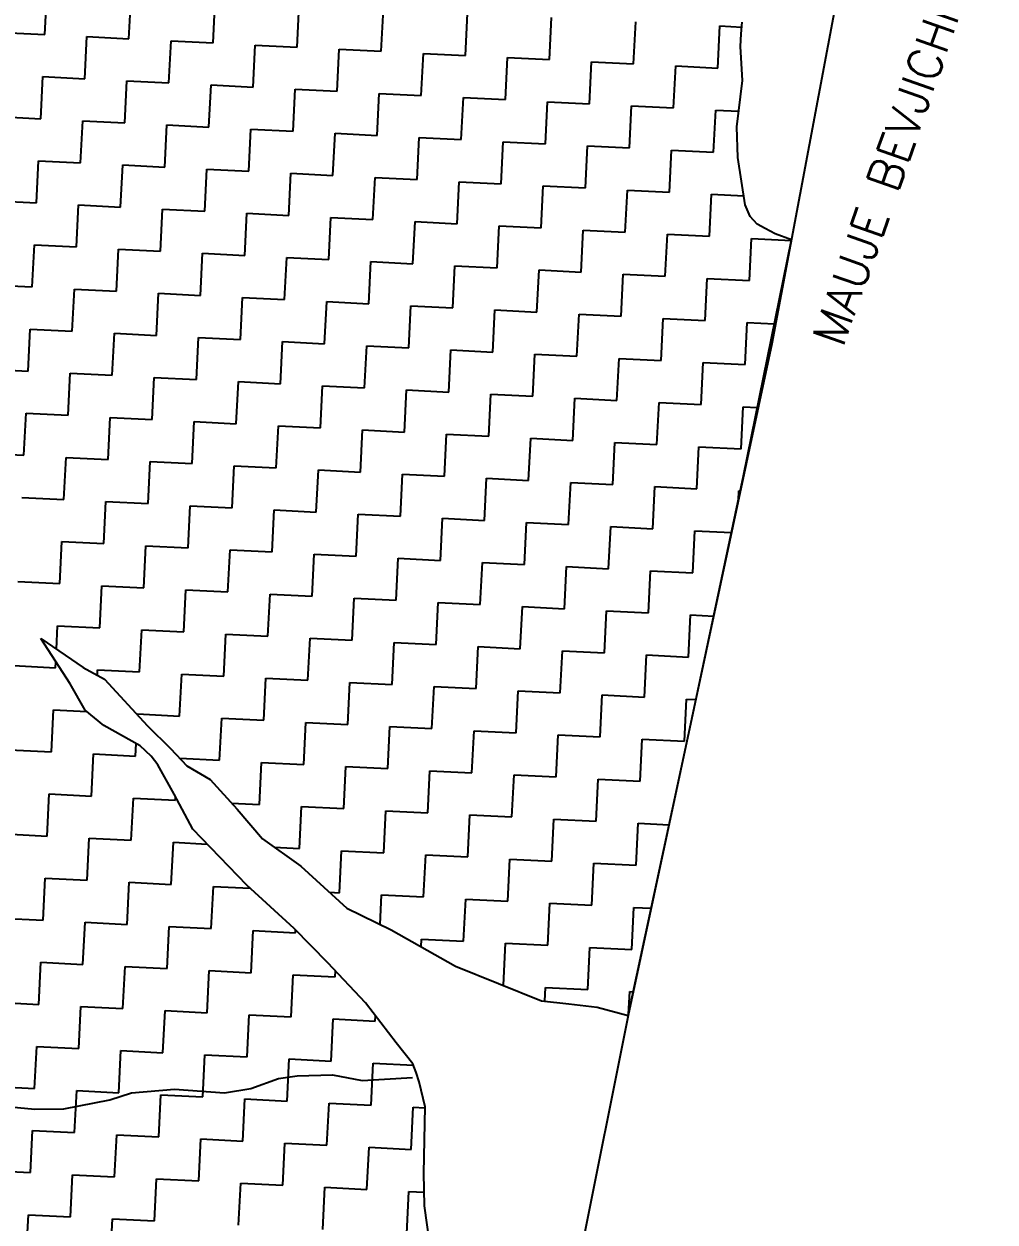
# Model space of a CAD drawing. Header units: metres. Extents: x 263404 to 269468, y 2224335 to 2228035.
# Drawn here: x 269019.8 to 269381.8, y 2225326.5 to 2225772.9 of the extents above; entities that cross this region are included whole.
import ezdxf

# ---------------------------------------------------------------- set-up
doc = ezdxf.new("R2010")
doc.units = ezdxf.units.M
doc.header["$LTSCALE"] = 0.3
for name, color, linetype in [('LINE_WATER', 4, 'Continuous'), ('POLY_HATCH', 12, 'Continuous'), ('TEXT_MAPOUT', 7, 'Continuous'), ('V_BOUND_LINE', 7, 'Continuous')]:
    doc.layers.add(name, color=color, linetype=linetype)
doc.styles.get("Standard").update_dxf_attribs({"font": 'simplex.shx'})

msp = doc.modelspace()

# ---------------------------------------------------------------- linework, layer by layer
at = {"layer": 'LINE_WATER'}
for p, q in [((269104.43, 2225376.34), (269114.67, 2225380)), ((269114.67, 2225380), (269121.66, 2225381.03)), ((269121.66, 2225381.03), (269134.86, 2225381.42)), ((269134.86, 2225381.42), (269145.85, 2225379.31)), ((269145.85, 2225379.31), (269164.64, 2225380.46)), ((269059.95, 2225374.74), (269075.97, 2225376.02)), ((269075.97, 2225376.02), (269094.64, 2225374.75)), ((269094.64, 2225374.75), (269104.43, 2225376.34)), ((269034.67, 2225368.72), (269051.84, 2225372.02)), ((269051.84, 2225372.02), (269059.95, 2225374.74)), ((269002.86, 2225370.64), (269023.91, 2225368.56)), ((269023.91, 2225368.56), (269034.67, 2225368.72))]:
    msp.add_line(p, q, dxfattribs=at)
at = {"layer": 'POLY_HATCH', "linetype": 'Continuous'}
for p, q in [((269027.62, 2225769), (269028.4, 2225784.67)), ((269058.97, 2225767.44), (269059.75, 2225783.12)), ((269090.33, 2225765.88), (269091.1, 2225781.56)), ((269121.68, 2225764.32), (269122.46, 2225780)), ((269153.03, 2225762.76), (269153.81, 2225778.44)), ((269184.39, 2225761.21), (269185.16, 2225776.88)), ((269215.74, 2225759.65), (269216.52, 2225775.33)), ((269247.09, 2225758.09), (269247.87, 2225773.77)), ((269011.94, 2225769.78), (269027.62, 2225769)), ((269042.52, 2225752.54), (269043.3, 2225768.22)), ((269043.3, 2225768.22), (269058.97, 2225767.44)), ((269278.44, 2225756.53), (269279.22, 2225772.21)), ((269279.22, 2225772.21), (269287.39, 2225771.8)), ((269073.87, 2225750.98), (269074.65, 2225766.66)), ((269074.65, 2225766.66), (269090.33, 2225765.88)), ((269105.22, 2225749.43), (269106, 2225765.1)), ((269106, 2225765.1), (269121.68, 2225764.32)), ((269136.58, 2225747.87), (269137.36, 2225763.54)), ((269137.36, 2225763.54), (269153.03, 2225762.76)), ((269167.93, 2225746.31), (269168.71, 2225761.99)), ((269168.71, 2225761.99), (269184.39, 2225761.21)), ((269199.28, 2225744.75), (269200.06, 2225760.43)), ((269200.06, 2225760.43), (269215.74, 2225759.65)), ((269230.64, 2225743.19), (269231.41, 2225758.87)), ((269231.41, 2225758.87), (269247.09, 2225758.09)), ((269261.99, 2225741.63), (269262.77, 2225757.31)), ((269262.77, 2225757.31), (269278.44, 2225756.53)), ((269026.06, 2225737.64), (269026.84, 2225753.32)), ((269026.84, 2225753.32), (269042.52, 2225752.54)), ((269057.41, 2225736.09), (269058.19, 2225751.76)), ((269058.19, 2225751.76), (269073.87, 2225750.98)), ((269088.77, 2225734.53), (269089.55, 2225750.2)), ((269089.55, 2225750.2), (269105.22, 2225749.43)), ((269120.12, 2225732.97), (269120.9, 2225748.65)), ((269120.9, 2225748.65), (269136.58, 2225747.87)), ((269151.47, 2225731.41), (269152.25, 2225747.09)), ((269152.25, 2225747.09), (269167.93, 2225746.31)), ((269182.83, 2225729.85), (269183.61, 2225745.53)), ((269183.61, 2225745.53), (269199.28, 2225744.75)), ((269214.18, 2225728.3), (269214.96, 2225743.97)), ((269214.96, 2225743.97), (269230.64, 2225743.19)), ((269245.53, 2225726.74), (269246.31, 2225742.41)), ((269246.31, 2225742.41), (269261.99, 2225741.63)), ((269010.38, 2225738.42), (269026.06, 2225737.64)), ((269040.96, 2225721.19), (269041.74, 2225736.87)), ((269041.74, 2225736.87), (269057.41, 2225736.09)), ((269276.89, 2225725.18), (269277.67, 2225740.86)), ((269277.67, 2225740.86), (269286.26, 2225740.43)), ((269072.31, 2225719.63), (269073.09, 2225735.31)), ((269073.09, 2225735.31), (269088.77, 2225734.53)), ((269103.67, 2225718.07), (269104.44, 2225733.75)), ((269104.44, 2225733.75), (269120.12, 2225732.97)), ((269135.02, 2225716.51), (269135.8, 2225732.19)), ((269135.8, 2225732.19), (269151.47, 2225731.41)), ((269166.37, 2225714.96), (269167.15, 2225730.63)), ((269167.15, 2225730.63), (269182.83, 2225729.85)), ((269197.72, 2225713.4), (269198.5, 2225729.07)), ((269198.5, 2225729.07), (269214.18, 2225728.3)), ((269229.08, 2225711.84), (269229.86, 2225727.52)), ((269229.86, 2225727.52), (269245.53, 2225726.74)), ((269260.43, 2225710.28), (269261.21, 2225725.96)), ((269261.21, 2225725.96), (269276.89, 2225725.18)), ((269024.5, 2225706.29), (269025.28, 2225721.97)), ((269025.28, 2225721.97), (269040.96, 2225721.19)), ((269055.86, 2225704.73), (269056.64, 2225720.41)), ((269056.64, 2225720.41), (269072.31, 2225719.63)), ((269087.21, 2225703.17), (269087.99, 2225718.85)), ((269087.99, 2225718.85), (269103.67, 2225718.07)), ((269118.56, 2225701.62), (269119.34, 2225717.29)), ((269119.34, 2225717.29), (269135.02, 2225716.51)), ((269149.92, 2225700.06), (269150.69, 2225715.74)), ((269150.69, 2225715.74), (269166.37, 2225714.96)), ((269181.27, 2225698.5), (269182.05, 2225714.18)), ((269182.05, 2225714.18), (269197.72, 2225713.4)), ((269212.62, 2225696.94), (269213.4, 2225712.62)), ((269213.4, 2225712.62), (269229.08, 2225711.84)), ((269243.97, 2225695.38), (269244.75, 2225711.06)), ((269244.75, 2225711.06), (269260.43, 2225710.28)), ((269008.83, 2225707.07), (269024.5, 2225706.29)), ((269275.33, 2225693.83), (269276.11, 2225709.5)), ((269276.11, 2225709.5), (269288.12, 2225708.91)), ((269039.4, 2225689.84), (269040.18, 2225705.51)), ((269040.18, 2225705.51), (269055.86, 2225704.73)), ((269070.75, 2225688.28), (269071.53, 2225703.95)), ((269071.53, 2225703.95), (269087.21, 2225703.17)), ((269102.11, 2225686.72), (269102.89, 2225702.4)), ((269102.89, 2225702.4), (269118.56, 2225701.62)), ((269133.46, 2225685.16), (269134.24, 2225700.84)), ((269134.24, 2225700.84), (269149.92, 2225700.06)), ((269164.81, 2225683.6), (269165.59, 2225699.28)), ((269165.59, 2225699.28), (269181.27, 2225698.5)), ((269196.17, 2225682.04), (269196.95, 2225697.72)), ((269196.95, 2225697.72), (269212.62, 2225696.94)), ((269227.52, 2225680.49), (269228.3, 2225696.16)), ((269228.3, 2225696.16), (269243.97, 2225695.38)), ((269258.87, 2225678.93), (269259.65, 2225694.61)), ((269259.65, 2225694.61), (269275.33, 2225693.83)), ((269290.23, 2225677.37), (269291, 2225693.05)), ((269291, 2225693.05), (269305.87, 2225692.31)), ((269022.95, 2225674.94), (269023.72, 2225690.61)), ((269023.72, 2225690.61), (269039.4, 2225689.84)), ((269054.3, 2225673.38), (269055.08, 2225689.06)), ((269055.08, 2225689.06), (269070.75, 2225688.28)), ((269085.65, 2225671.82), (269086.43, 2225687.5)), ((269086.43, 2225687.5), (269102.11, 2225686.72)), ((269117, 2225670.26), (269117.78, 2225685.94)), ((269117.78, 2225685.94), (269133.46, 2225685.16)), ((269148.36, 2225668.71), (269149.14, 2225684.38)), ((269149.14, 2225684.38), (269164.81, 2225683.6)), ((269179.71, 2225667.15), (269180.49, 2225682.82)), ((269180.49, 2225682.82), (269196.17, 2225682.04)), ((269211.06, 2225665.59), (269211.84, 2225681.27)), ((269211.84, 2225681.27), (269227.52, 2225680.49)), ((269242.42, 2225664.03), (269243.2, 2225679.71)), ((269243.2, 2225679.71), (269258.87, 2225678.93)), ((269007.27, 2225675.72), (269022.95, 2225674.94)), ((269273.77, 2225662.47), (269274.55, 2225678.15)), ((269274.55, 2225678.15), (269290.23, 2225677.37)), ((269037.84, 2225658.48), (269038.62, 2225674.16)), ((269038.62, 2225674.16), (269054.3, 2225673.38)), ((269069.2, 2225656.92), (269069.97, 2225672.6)), ((269069.97, 2225672.6), (269085.65, 2225671.82)), ((269100.55, 2225655.37), (269101.33, 2225671.04)), ((269101.33, 2225671.04), (269117, 2225670.26)), ((269131.9, 2225653.81), (269132.68, 2225669.48)), ((269132.68, 2225669.48), (269148.36, 2225668.71)), ((269163.25, 2225652.25), (269164.03, 2225667.93)), ((269164.03, 2225667.93), (269179.71, 2225667.15)), ((269194.61, 2225650.69), (269195.39, 2225666.37)), ((269195.39, 2225666.37), (269211.06, 2225665.59)), ((269225.96, 2225649.13), (269226.74, 2225664.81)), ((269226.74, 2225664.81), (269242.42, 2225664.03)), ((269257.31, 2225647.58), (269258.09, 2225663.25)), ((269258.09, 2225663.25), (269273.77, 2225662.47)), ((269288.67, 2225646.02), (269289.45, 2225661.69)), ((269289.45, 2225661.69), (269299.57, 2225661.19)), ((269021.39, 2225643.59), (269022.17, 2225659.26)), ((269022.17, 2225659.26), (269037.84, 2225658.48)), ((269052.74, 2225642.03), (269053.52, 2225657.7)), ((269053.52, 2225657.7), (269069.2, 2225656.92)), ((269084.09, 2225640.47), (269084.87, 2225656.15)), ((269084.87, 2225656.15), (269100.55, 2225655.37)), ((269115.45, 2225638.91), (269116.23, 2225654.59)), ((269116.23, 2225654.59), (269131.9, 2225653.81)), ((269146.8, 2225637.35), (269147.58, 2225653.03)), ((269147.58, 2225653.03), (269163.25, 2225652.25)), ((269178.15, 2225635.79), (269178.93, 2225651.47)), ((269178.93, 2225651.47), (269194.61, 2225650.69)), ((269209.51, 2225634.24), (269210.28, 2225649.91)), ((269210.28, 2225649.91), (269225.96, 2225649.13)), ((269240.86, 2225632.68), (269241.64, 2225648.35)), ((269241.64, 2225648.35), (269257.31, 2225647.58)), ((269005.71, 2225644.36), (269021.39, 2225643.59)), ((269272.21, 2225631.12), (269272.99, 2225646.8)), ((269272.99, 2225646.8), (269288.67, 2225646.02)), ((269036.28, 2225627.13), (269037.06, 2225642.81)), ((269037.06, 2225642.81), (269052.74, 2225642.03)), ((269067.64, 2225625.57), (269068.42, 2225641.25)), ((269068.42, 2225641.25), (269084.09, 2225640.47)), ((269098.99, 2225624.01), (269099.77, 2225639.69)), ((269099.77, 2225639.69), (269115.45, 2225638.91)), ((269130.34, 2225622.46), (269131.12, 2225638.13)), ((269131.12, 2225638.13), (269146.8, 2225637.35)), ((269161.7, 2225620.9), (269162.48, 2225636.57)), ((269162.48, 2225636.57), (269178.15, 2225635.79)), ((269193.05, 2225619.34), (269193.83, 2225635.02)), ((269193.83, 2225635.02), (269209.51, 2225634.24)), ((269224.4, 2225617.78), (269225.18, 2225633.46)), ((269225.18, 2225633.46), (269240.86, 2225632.68)), ((269255.76, 2225616.22), (269256.54, 2225631.9)), ((269256.54, 2225631.9), (269272.21, 2225631.12)), ((269287.11, 2225614.66), (269287.89, 2225630.34)), ((269287.89, 2225630.34), (269293.26, 2225630.07)), ((269019.83, 2225612.23), (269020.61, 2225627.91)), ((269020.61, 2225627.91), (269036.28, 2225627.13)), ((269051.18, 2225610.67), (269051.96, 2225626.35)), ((269051.96, 2225626.35), (269067.64, 2225625.57)), ((269082.54, 2225609.12), (269083.31, 2225624.79)), ((269083.31, 2225624.79), (269098.99, 2225624.01)), ((269113.89, 2225607.56), (269114.67, 2225623.23)), ((269114.67, 2225623.23), (269130.34, 2225622.46)), ((269145.24, 2225606), (269146.02, 2225621.68)), ((269146.02, 2225621.68), (269161.7, 2225620.9)), ((269176.59, 2225604.44), (269177.37, 2225620.12)), ((269177.37, 2225620.12), (269193.05, 2225619.34)), ((269207.95, 2225602.88), (269208.73, 2225618.56)), ((269208.73, 2225618.56), (269224.4, 2225617.78)), ((269239.3, 2225601.32), (269240.08, 2225617)), ((269240.08, 2225617), (269255.76, 2225616.22)), ((269004.15, 2225613.01), (269019.83, 2225612.23)), ((269270.65, 2225599.77), (269271.43, 2225615.44)), ((269271.43, 2225615.44), (269287.11, 2225614.66)), ((269034.73, 2225595.78), (269035.51, 2225611.45)), ((269035.51, 2225611.45), (269051.18, 2225610.67)), ((269066.08, 2225594.22), (269066.86, 2225609.89)), ((269066.86, 2225609.89), (269082.54, 2225609.12)), ((269097.43, 2225592.66), (269098.21, 2225608.34)), ((269098.21, 2225608.34), (269113.89, 2225607.56)), ((269128.79, 2225591.1), (269129.56, 2225606.78)), ((269129.56, 2225606.78), (269145.24, 2225606)), ((269160.14, 2225589.54), (269160.92, 2225605.22)), ((269160.92, 2225605.22), (269176.59, 2225604.44)), ((269191.49, 2225587.99), (269192.27, 2225603.66)), ((269192.27, 2225603.66), (269207.95, 2225602.88)), ((269222.84, 2225586.43), (269223.62, 2225602.1)), ((269223.62, 2225602.1), (269239.3, 2225601.32)), ((269254.2, 2225584.87), (269254.98, 2225600.55)), ((269254.98, 2225600.55), (269270.65, 2225599.77)), ((269286.16, 2225595.49), (269286.33, 2225598.99)), ((269286.33, 2225598.99), (269286.9, 2225598.96)), ((269019.05, 2225596.56), (269034.73, 2225595.78)), ((269049.62, 2225579.32), (269050.4, 2225595)), ((269050.4, 2225595), (269066.08, 2225594.22)), ((269080.98, 2225577.76), (269081.76, 2225593.44)), ((269081.76, 2225593.44), (269097.43, 2225592.66)), ((269112.33, 2225576.2), (269113.11, 2225591.88)), ((269113.11, 2225591.88), (269128.79, 2225591.1)), ((269143.68, 2225574.65), (269144.46, 2225590.32)), ((269144.46, 2225590.32), (269160.14, 2225589.54)), ((269175.04, 2225573.09), (269175.82, 2225588.76)), ((269175.82, 2225588.76), (269191.49, 2225587.99)), ((269206.39, 2225571.53), (269207.17, 2225587.21)), ((269207.17, 2225587.21), (269222.84, 2225586.43)), ((269237.74, 2225569.97), (269238.52, 2225585.65)), ((269238.52, 2225585.65), (269254.2, 2225584.87)), ((269269.1, 2225568.41), (269269.87, 2225584.09)), ((269269.87, 2225584.09), (269283.57, 2225583.41)), ((269033.17, 2225564.42), (269033.95, 2225580.1)), ((269033.95, 2225580.1), (269049.62, 2225579.32)), ((269064.52, 2225562.87), (269065.3, 2225578.54)), ((269065.3, 2225578.54), (269080.98, 2225577.76)), ((269095.87, 2225561.31), (269096.65, 2225576.98)), ((269096.65, 2225576.98), (269112.33, 2225576.2)), ((269127.23, 2225559.75), (269128.01, 2225575.43)), ((269128.01, 2225575.43), (269143.68, 2225574.65)), ((269158.58, 2225558.19), (269159.36, 2225573.87)), ((269159.36, 2225573.87), (269175.04, 2225573.09)), ((269189.93, 2225556.63), (269190.71, 2225572.31)), ((269190.71, 2225572.31), (269206.39, 2225571.53)), ((269221.29, 2225555.07), (269222.07, 2225570.75)), ((269222.07, 2225570.75), (269237.74, 2225569.97)), ((269252.64, 2225553.52), (269253.42, 2225569.19)), ((269253.42, 2225569.19), (269269.1, 2225568.41)), ((269017.49, 2225565.2), (269033.17, 2225564.42)), ((269048.07, 2225547.97), (269048.84, 2225563.64)), ((269048.84, 2225563.64), (269064.52, 2225562.87)), ((269079.42, 2225546.41), (269080.2, 2225562.09)), ((269080.2, 2225562.09), (269095.87, 2225561.31)), ((269110.77, 2225544.85), (269111.55, 2225560.53)), ((269111.55, 2225560.53), (269127.23, 2225559.75)), ((269142.12, 2225543.29), (269142.9, 2225558.97)), ((269142.9, 2225558.97), (269158.58, 2225558.19)), ((269173.48, 2225541.74), (269174.26, 2225557.41)), ((269174.26, 2225557.41), (269189.93, 2225556.63)), ((269204.83, 2225540.18), (269205.61, 2225555.85)), ((269205.61, 2225555.85), (269221.29, 2225555.07)), ((269236.18, 2225538.62), (269236.96, 2225554.3)), ((269236.96, 2225554.3), (269252.64, 2225553.52)), ((269267.54, 2225537.06), (269268.32, 2225552.74)), ((269268.32, 2225552.74), (269276.92, 2225552.31)), ((269031.95, 2225539.95), (269032.39, 2225548.75)), ((269032.39, 2225548.75), (269048.07, 2225547.97)), ((269062.96, 2225531.51), (269063.74, 2225547.19)), ((269063.74, 2225547.19), (269079.42, 2225546.41)), ((269094.32, 2225529.95), (269095.1, 2225545.63)), ((269095.1, 2225545.63), (269110.77, 2225544.85)), ((269125.67, 2225528.4), (269126.45, 2225544.07)), ((269126.45, 2225544.07), (269142.12, 2225543.29)), ((269157.02, 2225526.84), (269157.8, 2225542.51)), ((269157.8, 2225542.51), (269173.48, 2225541.74)), ((269188.38, 2225525.28), (269189.15, 2225540.96)), ((269189.15, 2225540.96), (269204.83, 2225540.18)), ((269219.73, 2225523.72), (269220.51, 2225539.4)), ((269220.51, 2225539.4), (269236.18, 2225538.62)), ((269251.08, 2225522.16), (269251.86, 2225537.84)), ((269251.86, 2225537.84), (269267.54, 2225537.06)), ((269015.93, 2225533.85), (269031.61, 2225533.07)), ((269031.61, 2225533.07), (269031.72, 2225535.31)), ((269047.19, 2225530.27), (269047.29, 2225532.29)), ((269047.29, 2225532.29), (269062.96, 2225531.51)), ((269077.86, 2225515.06), (269078.64, 2225530.73)), ((269078.64, 2225530.73), (269094.32, 2225529.95)), ((269109.21, 2225513.5), (269109.99, 2225529.17)), ((269109.99, 2225529.17), (269125.67, 2225528.4)), ((269140.57, 2225511.94), (269141.35, 2225527.62)), ((269141.35, 2225527.62), (269157.02, 2225526.84)), ((269171.92, 2225510.38), (269172.7, 2225526.06)), ((269172.7, 2225526.06), (269188.38, 2225525.28)), ((269203.27, 2225508.82), (269204.05, 2225524.5)), ((269204.05, 2225524.5), (269219.73, 2225523.72)), ((269234.63, 2225507.27), (269235.41, 2225522.94)), ((269235.41, 2225522.94), (269251.08, 2225522.16)), ((269265.98, 2225505.71), (269266.76, 2225521.38)), ((269266.76, 2225521.38), (269270.27, 2225521.21)), ((269030.05, 2225501.72), (269030.83, 2225517.39)), ((269030.83, 2225517.39), (269043.31, 2225516.77)), ((269062.16, 2225515.44), (269062.18, 2225515.84)), ((269062.18, 2225515.84), (269077.86, 2225515.06)), ((269092.76, 2225498.6), (269093.54, 2225514.28)), ((269093.54, 2225514.28), (269109.21, 2225513.5)), ((269124.11, 2225497.04), (269124.89, 2225512.72)), ((269124.89, 2225512.72), (269140.57, 2225511.94)), ((269155.46, 2225495.48), (269156.24, 2225511.16)), ((269156.24, 2225511.16), (269171.92, 2225510.38)), ((269186.82, 2225493.93), (269187.6, 2225509.6)), ((269187.6, 2225509.6), (269203.27, 2225508.82)), ((269061.4, 2225500.16), (269061.64, 2225504.89)), ((269218.17, 2225492.37), (269218.95, 2225508.04)), ((269218.95, 2225508.04), (269234.63, 2225507.27)), ((269249.52, 2225490.81), (269250.3, 2225506.49)), ((269250.3, 2225506.49), (269265.98, 2225505.71)), ((269014.38, 2225502.5), (269030.05, 2225501.72)), ((269044.95, 2225485.26), (269045.73, 2225500.94)), ((269045.73, 2225500.94), (269061.4, 2225500.16)), ((269077.91, 2225499.34), (269092.76, 2225498.6)), ((269107.66, 2225482.15), (269108.43, 2225497.82)), ((269108.43, 2225497.82), (269124.11, 2225497.04)), ((269139.01, 2225480.59), (269139.79, 2225496.26)), ((269139.79, 2225496.26), (269155.46, 2225495.48)), ((269170.36, 2225479.03), (269171.14, 2225494.71)), ((269171.14, 2225494.71), (269186.82, 2225493.93)), ((269201.71, 2225477.47), (269202.49, 2225493.15)), ((269202.49, 2225493.15), (269218.17, 2225492.37)), ((269233.07, 2225475.91), (269233.85, 2225491.59)), ((269233.85, 2225491.59), (269249.52, 2225490.81)), ((269028.49, 2225470.36), (269029.27, 2225486.04)), ((269029.27, 2225486.04), (269044.95, 2225485.26)), ((269059.85, 2225468.81), (269060.63, 2225484.48)), ((269060.63, 2225484.48), (269076.3, 2225483.7)), ((269076.3, 2225483.7), (269076.36, 2225484.88)), ((269097.14, 2225482.67), (269107.66, 2225482.15)), ((269122.55, 2225465.69), (269123.33, 2225481.37)), ((269123.33, 2225481.37), (269139.01, 2225480.59)), ((269153.91, 2225464.13), (269154.69, 2225479.81)), ((269154.69, 2225479.81), (269170.36, 2225479.03)), ((269185.26, 2225462.57), (269186.04, 2225478.25)), ((269186.04, 2225478.25), (269201.71, 2225477.47)), ((269216.61, 2225461.02), (269217.39, 2225476.69)), ((269217.39, 2225476.69), (269233.07, 2225475.91)), ((269247.97, 2225459.46), (269248.74, 2225475.13)), ((269248.74, 2225475.13), (269260.29, 2225474.56)), ((269012.82, 2225471.14), (269028.49, 2225470.36)), ((269043.39, 2225453.91), (269044.17, 2225469.58)), ((269044.17, 2225469.58), (269059.85, 2225468.81)), ((269074.74, 2225452.35), (269075.52, 2225468.03)), ((269075.52, 2225468.03), (269088.15, 2225467.4)), ((269113.15, 2225466.16), (269122.55, 2225465.69)), ((269137.45, 2225449.23), (269138.23, 2225464.91)), ((269138.23, 2225464.91), (269153.91, 2225464.13)), ((269168.8, 2225447.68), (269169.58, 2225463.35)), ((269169.58, 2225463.35), (269185.26, 2225462.57)), ((269200.16, 2225446.12), (269200.94, 2225461.79)), ((269200.94, 2225461.79), (269216.61, 2225461.02)), ((269231.51, 2225444.56), (269232.29, 2225460.24)), ((269232.29, 2225460.24), (269247.97, 2225459.46)), ((269026.94, 2225439.01), (269027.71, 2225454.69)), ((269027.71, 2225454.69), (269043.39, 2225453.91)), ((269058.29, 2225437.45), (269059.07, 2225453.13)), ((269059.07, 2225453.13), (269074.74, 2225452.35)), ((269089.64, 2225435.89), (269090.42, 2225451.57)), ((269090.42, 2225451.57), (269104.2, 2225450.89)), ((269133.66, 2225449.42), (269137.45, 2225449.23)), ((269152.58, 2225437.47), (269153.13, 2225448.45)), ((269153.13, 2225448.45), (269168.8, 2225447.68)), ((269183.7, 2225431.22), (269184.48, 2225446.9)), ((269184.48, 2225446.9), (269200.16, 2225446.12)), ((269215.05, 2225429.66), (269215.83, 2225445.34)), ((269215.83, 2225445.34), (269231.51, 2225444.56)), ((269246.41, 2225428.1), (269247.19, 2225443.78)), ((269247.19, 2225443.78), (269253.64, 2225443.46)), ((269011.26, 2225439.79), (269026.94, 2225439.01)), ((269041.83, 2225422.56), (269042.61, 2225438.23)), ((269042.61, 2225438.23), (269058.29, 2225437.45)), ((269073.19, 2225421), (269073.97, 2225436.67)), ((269073.97, 2225436.67), (269089.64, 2225435.89)), ((269104.54, 2225419.44), (269105.32, 2225435.12)), ((269105.32, 2225435.12), (269120.99, 2225434.34)), ((269120.99, 2225434.34), (269121.05, 2225435.41)), ((269167.88, 2225429.12), (269168.02, 2225432)), ((269168.02, 2225432), (269183.7, 2225431.22)), ((269198.6, 2225414.76), (269199.38, 2225430.44)), ((269199.38, 2225430.44), (269215.05, 2225429.66)), ((269229.95, 2225413.21), (269230.73, 2225428.88)), ((269230.73, 2225428.88), (269246.41, 2225428.1)), ((269025.38, 2225407.66), (269026.16, 2225423.33)), ((269026.16, 2225423.33), (269041.83, 2225422.56)), ((269056.73, 2225406.1), (269057.51, 2225421.78)), ((269057.51, 2225421.78), (269073.19, 2225421)), ((269088.08, 2225404.54), (269088.86, 2225420.22)), ((269088.86, 2225420.22), (269104.54, 2225419.44)), ((269135.89, 2225417.88), (269136, 2225420.09)), ((269119.44, 2225402.98), (269120.22, 2225418.66)), ((269120.22, 2225418.66), (269135.89, 2225417.88)), ((269198.18, 2225414.79), (269198.6, 2225414.76)), ((269214.02, 2225408.79), (269214.27, 2225413.99)), ((269214.27, 2225413.99), (269229.95, 2225413.21)), ((269245.21, 2225404.06), (269245.63, 2225412.43)), ((269245.63, 2225412.43), (269246.99, 2225412.36)), ((269009.7, 2225408.44), (269025.38, 2225407.66)), ((269040.27, 2225391.2), (269041.05, 2225406.88)), ((269041.05, 2225406.88), (269056.73, 2225406.1)), ((269071.63, 2225389.64), (269072.41, 2225405.32)), ((269072.41, 2225405.32), (269088.08, 2225404.54)), ((269102.98, 2225388.09), (269103.76, 2225403.76)), ((269103.76, 2225403.76), (269119.44, 2225402.98)), ((269134.33, 2225386.53), (269135.11, 2225402.2)), ((269135.11, 2225402.2), (269150.79, 2225401.43)), ((269150.79, 2225401.43), (269150.89, 2225403.38)), ((269023.82, 2225376.3), (269024.6, 2225391.98)), ((269024.6, 2225391.98), (269040.27, 2225391.2)), ((269055.17, 2225374.75), (269055.95, 2225390.42)), ((269055.95, 2225390.42), (269071.63, 2225389.64)), ((269086.53, 2225373.19), (269087.3, 2225388.87)), ((269087.3, 2225388.87), (269102.98, 2225388.09)), ((269117.88, 2225371.63), (269118.66, 2225387.31)), ((269118.66, 2225387.31), (269134.33, 2225386.53)), ((269149.23, 2225370.07), (269150.01, 2225385.75)), ((269150.01, 2225385.75), (269165.03, 2225385)), ((269008.14, 2225377.08), (269023.82, 2225376.3)), ((269038.72, 2225359.85), (269039.5, 2225375.53)), ((269039.5, 2225375.53), (269055.17, 2225374.75)), ((269070.07, 2225358.29), (269070.85, 2225373.97)), ((269070.85, 2225373.97), (269086.53, 2225373.19)), ((269101.42, 2225356.73), (269102.2, 2225372.41)), ((269102.2, 2225372.41), (269117.88, 2225371.63)), ((269132.78, 2225355.17), (269133.56, 2225370.85)), ((269133.56, 2225370.85), (269149.23, 2225370.07)), ((269164.13, 2225353.62), (269164.91, 2225369.29)), ((269164.91, 2225369.29), (269169.31, 2225369.07)), ((269022.26, 2225344.95), (269023.04, 2225360.63)), ((269023.04, 2225360.63), (269038.72, 2225359.85)), ((269053.61, 2225343.39), (269054.39, 2225359.07)), ((269054.39, 2225359.07), (269070.07, 2225358.29)), ((269084.97, 2225341.84), (269085.75, 2225357.51)), ((269085.75, 2225357.51), (269101.42, 2225356.73)), ((269116.32, 2225340.28), (269117.1, 2225355.95)), ((269117.1, 2225355.95), (269132.78, 2225355.17)), ((269147.67, 2225338.72), (269148.45, 2225354.4)), ((269148.45, 2225354.4), (269164.13, 2225353.62)), ((269006.58, 2225345.73), (269022.26, 2225344.95)), ((269037.16, 2225328.5), (269037.94, 2225344.17)), ((269037.94, 2225344.17), (269053.61, 2225343.39)), ((269068.51, 2225326.94), (269069.29, 2225342.61)), ((269069.29, 2225342.61), (269084.97, 2225341.84)), ((269099.86, 2225325.38), (269100.64, 2225341.06)), ((269100.64, 2225341.06), (269116.32, 2225340.28)), ((269131.22, 2225323.82), (269132, 2225339.5)), ((269132, 2225339.5), (269147.67, 2225338.72)), ((269162.57, 2225322.26), (269163.35, 2225337.94)), ((269163.35, 2225337.94), (269168.99, 2225337.66)), ((269020.7, 2225313.6), (269021.48, 2225329.28)), ((269021.48, 2225329.28), (269037.16, 2225328.5)), ((269052.06, 2225312.04), (269052.84, 2225327.72)), ((269052.84, 2225327.72), (269068.51, 2225326.94))]:
    msp.add_line(p, q, dxfattribs=at)
at = {"layer": 'POLY_HATCH'}
for p, q in [((269287.12, 2225769.21), (269287.57, 2225773.63)), ((269286.89, 2225764.55), (269287.12, 2225769.21)), ((269287.61, 2225751.9), (269286.89, 2225764.55)), ((269285.57, 2225734.61), (269287.61, 2225751.9)), ((269285.91, 2225723.15), (269285.57, 2225734.61)), ((269288.65, 2225705.55), (269285.91, 2225723.15)), ((269290.54, 2225701.23), (269288.65, 2225705.55)), ((269293.11, 2225698.4), (269290.54, 2225701.23)), ((269296.05, 2225696.74), (269293.11, 2225698.4)), ((269299.87, 2225694.75), (269296.05, 2225696.74)), ((269288.09, 2225604.52), (269305.9, 2225692.47)), ((269305.9, 2225692.47), (269299.87, 2225694.75)), ((269267.97, 2225510.45), (269288.09, 2225604.52)), ((269037.11, 2225527.06), (269026.07, 2225543.97)), ((269026.07, 2225543.97), (269041.9, 2225533.15)), ((269041.9, 2225533.15), (269049.87, 2225528.8)), ((269042.69, 2225517.29), (269037.11, 2225527.06)), ((269049.87, 2225528.8), (269065.9, 2225511.38)), ((269049.58, 2225511.57), (269042.69, 2225517.29)), ((269063.19, 2225504.03), (269049.58, 2225511.57)), ((269065.9, 2225511.38), (269074.51, 2225502.93)), ((269245.1, 2225403.55), (269267.97, 2225510.45)), ((269067.22, 2225500.14), (269063.19, 2225504.03)), ((269074.51, 2225502.93), (269080.53, 2225496.56)), ((269069.7, 2225496.85), (269067.22, 2225500.14)), ((269075.76, 2225485.99), (269069.7, 2225496.85)), ((269080.53, 2225496.56), (269089.25, 2225491.38)), ((269089.25, 2225491.38), (269099.26, 2225480.33)), ((269082.77, 2225472.98), (269075.76, 2225485.99)), ((269099.26, 2225480.33), (269108.74, 2225469.31)), ((269102.89, 2225452.08), (269082.77, 2225472.98)), ((269108.74, 2225469.31), (269123.02, 2225459.1)), ((269123.02, 2225459.1), (269140.2, 2225443.47)), ((269120.57, 2225435.9), (269102.89, 2225452.08)), ((269140.2, 2225443.47), (269156.76, 2225435.44)), ((269133.13, 2225423.14), (269120.57, 2225435.9)), ((269156.76, 2225435.44), (269180.64, 2225421.86)), ((269147.17, 2225408.2), (269133.13, 2225423.14)), ((269180.64, 2225421.86), (269212.73, 2225408.92)), ((269158.58, 2225393.38), (269147.17, 2225408.2)), ((269212.73, 2225408.92), (269222.98, 2225407.88)), ((269222.98, 2225407.88), (269233.47, 2225406.57)), ((269233.47, 2225406.57), (269245.1, 2225403.55)), ((269164.83, 2225385.53), (269158.58, 2225393.38)), ((269165.99, 2225382.31), (269164.83, 2225385.53)), ((269167.14, 2225378.82), (269165.99, 2225382.31)), ((269169.32, 2225369.48), (269167.14, 2225378.82)), ((269168.88, 2225344.71), (269169.32, 2225369.48)), ((269169.07, 2225332.56), (269168.88, 2225344.71)), ((269171.22, 2225317.56), (269169.07, 2225332.56))]:
    msp.add_line(p, q, dxfattribs=at)
at = {"layer": 'V_BOUND_LINE'}
for p, q in [((269375.41, 2226062.05), (269298.63, 2225653.79)), ((269298.63, 2225653.79), (269245.1, 2225403.55)), ((269245.1, 2225403.55), (269151.67, 2224938.57))]:
    msp.add_line(p, q, dxfattribs=at)

# ---------------------------------------------------------------- texts
at = {"layer": 'TEXT_MAPOUT'}
msp.add_text('MAUJE BEVJICHI SHIV', height=12.359, rotation=70.6419, dxfattribs=at).set_placement((269325.08, 2225652.06))

doc.saveas('drawing.dxf')
